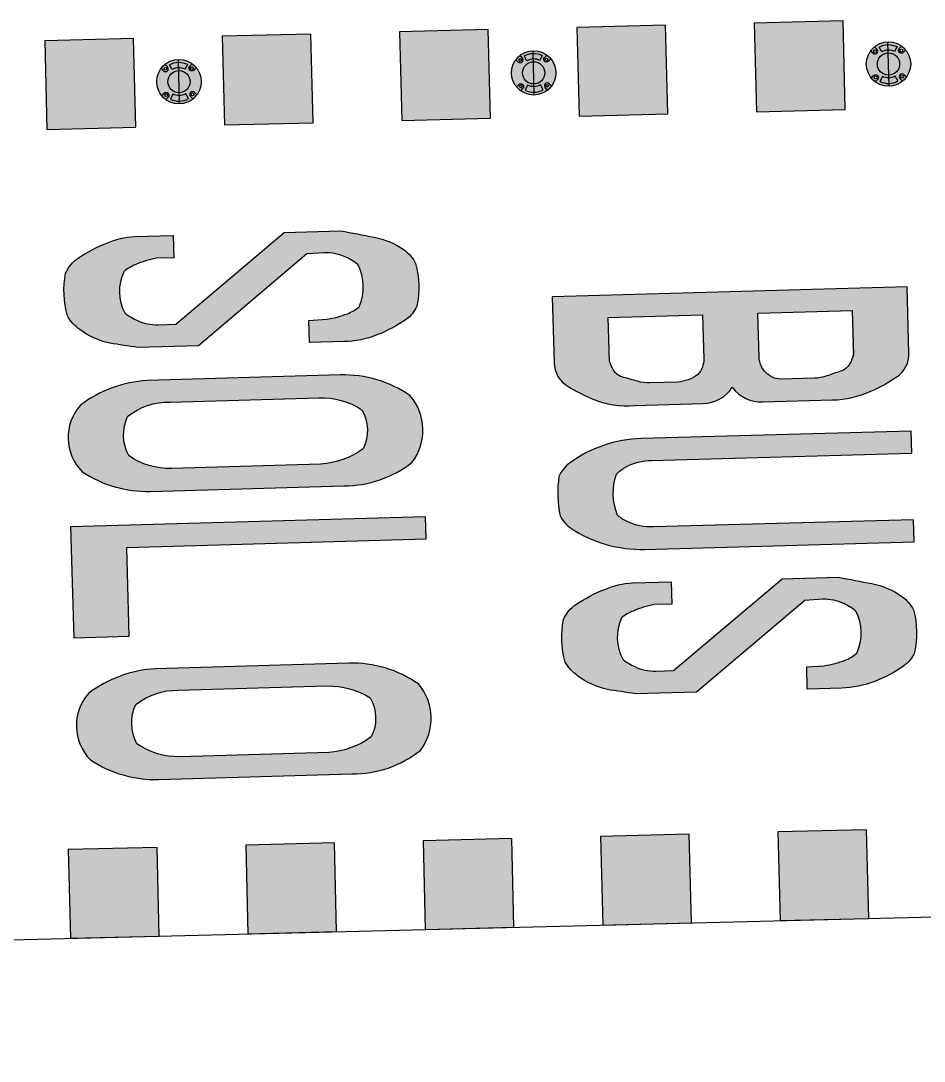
# Model space of a CAD drawing. Header units: metres. Extents: x 668617 to 675126, y 2286318 to 2293677.
# Drawn here: x 669518.755 to 669522.828, y 2287211.235 to 2287215.926 of the extents above; entities that cross this region are included whole.
import ezdxf

# ---------------------------------------------------------------- set-up
doc = ezdxf.new("R2010")
doc.units = ezdxf.units.M
doc.header["$MEASUREMENT"] = 0
for name, color, linetype in [('DMTG-B-CuadrosVerdes', 94, 'Continuous'), ('DMTG-M-VIALETON', 92, 'Continuous'), ('DMTG-PB-BANQUETAS', 251, 'Continuous'), ('DMTG-SH-SOLO BUS BICI', 252, 'Continuous')]:
    doc.layers.add(name, color=color, linetype=linetype)

# ---------------------------------------------------------------- blocks, each defined once
blk = doc.blocks.new('*U210')
h = blk.add_hatch(color=256)
h.dxf.hatch_style = 1
h.paths.add_polyline_path([(0.7876, 3.6486), (1.1876, 3.6483), (1.1879, 4.0483), (0.7879, 4.0486)])
h = blk.add_hatch(color=256)
h.dxf.hatch_style = 1
h.paths.add_polyline_path([(0.7876, 3.6486), (1.1876, 3.6483), (1.1879, 4.0483), (0.7879, 4.0486)])
h = blk.add_hatch(color=256)
h.dxf.hatch_style = 1
h.paths.add_polyline_path([(1.5876, 3.648), (1.9876, 3.6477), (1.9879, 4.0477), (1.5879, 4.048)])
h = blk.add_hatch(color=256)
h.dxf.hatch_style = 1
h.paths.add_polyline_path([(1.5876, 3.648), (1.9876, 3.6477), (1.9879, 4.0477), (1.5879, 4.048)])
h = blk.add_hatch(color=256)
h.dxf.hatch_style = 1
h.paths.add_polyline_path([(2.3876, 3.6473), (2.7876, 3.647), (2.7879, 4.047), (2.3879, 4.0473)])
h = blk.add_hatch(color=256)
h.dxf.hatch_style = 1
h.paths.add_polyline_path([(2.3876, 3.6473), (2.7876, 3.647), (2.7879, 4.047), (2.3879, 4.0473)])
h = blk.add_hatch(color=256)
h.dxf.hatch_style = 1
h.paths.add_polyline_path([(3.1876, 3.6467), (3.5876, 3.6464), (3.5879, 4.0464), (3.1879, 4.0467)])
h = blk.add_hatch(color=256)
h.dxf.hatch_style = 1
h.paths.add_polyline_path([(3.1876, 3.6467), (3.5876, 3.6464), (3.5879, 4.0464), (3.1879, 4.0467)])
h = blk.add_hatch(color=256)
h.dxf.hatch_style = 1
h.paths.add_polyline_path([(3.9876, 3.646), (4.3876, 3.6457), (4.3879, 4.0457), (3.9879, 4.046)])
h = blk.add_hatch(color=256)
h.dxf.hatch_style = 1
h.paths.add_polyline_path([(3.9876, 3.646), (4.3876, 3.6457), (4.3879, 4.0457), (3.9879, 4.046)])
h = blk.add_hatch(color=256)
h.dxf.hatch_style = 1
h.paths.add_polyline_path([(0.8, -0.0007), (1.2, -0.001), (1.2003, 0.399), (0.8003, 0.3993)])
h = blk.add_hatch(color=256)
h.dxf.hatch_style = 1
h.paths.add_polyline_path([(0.8, -0.0007), (1.2, -0.001), (1.2003, 0.399), (0.8003, 0.3993)])
h = blk.add_hatch(color=256)
h.dxf.hatch_style = 1
h.paths.add_polyline_path([(1.6, -0.0013), (2, -0.0016), (2.0003, 0.3984), (1.6003, 0.3987)])
h = blk.add_hatch(color=256)
h.dxf.hatch_style = 1
h.paths.add_polyline_path([(1.6, -0.0013), (2, -0.0016), (2.0003, 0.3984), (1.6003, 0.3987)])
h = blk.add_hatch(color=256)
h.dxf.hatch_style = 1
h.paths.add_polyline_path([(2.4, -0.002), (2.8, -0.0023), (2.8003, 0.3977), (2.4003, 0.398)])
h = blk.add_hatch(color=256)
h.dxf.hatch_style = 1
h.paths.add_polyline_path([(2.4, -0.002), (2.8, -0.0023), (2.8003, 0.3977), (2.4003, 0.398)])
h = blk.add_hatch(color=256)
h.dxf.hatch_style = 1
h.paths.add_polyline_path([(3.2, -0.0026), (3.6, -0.0029), (3.6003, 0.3971), (3.2003, 0.3974)])
h = blk.add_hatch(color=256)
h.dxf.hatch_style = 1
h.paths.add_polyline_path([(3.2, -0.0026), (3.6, -0.0029), (3.6003, 0.3971), (3.2003, 0.3974)])
h = blk.add_hatch(color=256)
h.dxf.hatch_style = 1
h.paths.add_polyline_path([(4, -0.0033), (4.4, -0.0036), (4.4003, 0.3964), (4.0003, 0.3967)])
h = blk.add_hatch(color=256)
h.dxf.hatch_style = 1
h.paths.add_polyline_path([(4, -0.0033), (4.4, -0.0036), (4.4003, 0.3964), (4.0003, 0.3967)])
for points in [[(0.7876, 3.6486), (1.1876, 3.6483), (1.1879, 4.0483), (0.7879, 4.0486)], [(0.7876, 3.6486), (1.1876, 3.6483), (1.1879, 4.0483), (0.7879, 4.0486)], [(1.5876, 3.648), (1.9876, 3.6477), (1.9879, 4.0477), (1.5879, 4.048)], [(1.5876, 3.648), (1.9876, 3.6477), (1.9879, 4.0477), (1.5879, 4.048)], [(2.3876, 3.6473), (2.7876, 3.647), (2.7879, 4.047), (2.3879, 4.0473)], [(2.3876, 3.6473), (2.7876, 3.647), (2.7879, 4.047), (2.3879, 4.0473)], [(3.1876, 3.6467), (3.5876, 3.6464), (3.5879, 4.0464), (3.1879, 4.0467)], [(3.1876, 3.6467), (3.5876, 3.6464), (3.5879, 4.0464), (3.1879, 4.0467)], [(3.9876, 3.646), (4.3876, 3.6457), (4.3879, 4.0457), (3.9879, 4.046)], [(3.9876, 3.646), (4.3876, 3.6457), (4.3879, 4.0457), (3.9879, 4.046)], [(0.8, -0.0007), (1.2, -0.001), (1.2003, 0.399), (0.8003, 0.3993)], [(0.8, -0.0007), (1.2, -0.001), (1.2003, 0.399), (0.8003, 0.3993)], [(1.6, -0.0013), (2, -0.0016), (2.0003, 0.3984), (1.6003, 0.3987)], [(1.6, -0.0013), (2, -0.0016), (2.0003, 0.3984), (1.6003, 0.3987)], [(2.4, -0.002), (2.8, -0.0023), (2.8003, 0.3977), (2.4003, 0.398)], [(2.4, -0.002), (2.8, -0.0023), (2.8003, 0.3977), (2.4003, 0.398)], [(3.2, -0.0026), (3.6, -0.0029), (3.6003, 0.3971), (3.2003, 0.3974)], [(3.2, -0.0026), (3.6, -0.0029), (3.6003, 0.3971), (3.2003, 0.3974)], [(4, -0.0033), (4.4, -0.0036), (4.4003, 0.3964), (4.0003, 0.3967)], [(4, -0.0033), (4.4, -0.0036), (4.4003, 0.3964), (4.0003, 0.3967)]]:
    blk.add_lwpolyline(points, close=True)
blk = doc.blocks.new('*U227')
at = {"ltscale": 50}
h = blk.add_hatch(color=252, dxfattribs=at)
h.dxf.hatch_style = 1
h.paths.add_polyline_path([(-0.3996, 3.1348), (-0.3994, 3.4499, 0.097809), (-0.4335, 3.6228, 0.042141), (-0.4947, 3.7423, 0.264464), (-0.6011, 3.7998), (-0.8992, 3.8), (-0.9002, 2.2), (-0.602, 2.1998, 0.256564), (-0.495, 2.2586, 0.03217), (-0.4351, 2.3674, 0.128787), (-0.3999, 2.5587), (-0.3998, 2.8663, 0.244437), (-0.4691, 2.9998, 0.249678)])
h.paths.add_polyline_path([(-0.6018, 2.4498), (-0.8, 2.4499), (-0.7998, 2.8747), (-0.6016, 2.8746, -0.19223), (-0.5312, 2.8465, -0.139349), (-0.4998, 2.7534), (-0.4999, 2.6286, -0.078544), (-0.5087, 2.573, 0.007333), (-0.5278, 2.5114, -0.228893), (-0.57, 2.4623, -0.039059)], flags=16)
h.paths.add_polyline_path([(-0.6014, 3.1246), (-0.7996, 3.1247), (-0.7994, 3.5499), (-0.5991, 3.5436, -0.333446), (-0.5277, 3.4899, 0.007536), (-0.5082, 3.4265, -0.078544), (-0.4995, 3.3709), (-0.4996, 3.2341, -0.224977), (-0.5311, 3.1526, -0.19223)], flags=16)
h = blk.add_hatch(color=252, dxfattribs=at)
h.dxf.hatch_style = 1
h.paths.add_polyline_path([(0.0884, 2.2071, 0.131562), (0.1465, 2.2563, 0.154481), (0.2501, 2.5898), (0.2508, 3.7993), (0.1508, 3.7994), (0.1501, 2.6264, -0.114879), (0.1225, 2.5081, -0.084508), (0.0919, 2.4659, -0.17885), (-0.0919, 2.466, -0.081827), (-0.1228, 2.5083, -0.11348), (-0.1499, 2.6184), (-0.1492, 3.7996), (-0.2492, 3.7996), (-0.2499, 2.583, 0.152908), (-0.1479, 2.2564, 0.131562), (-0.0898, 2.2072, 0.086224)])
h = blk.add_hatch(color=252, dxfattribs=at)
h.dxf.hatch_style = 1
h.paths.add_polyline_path([(0.4893, 2.2674, 0.14273), (0.5561, 2.2091, 0.117054), (0.748, 2.2115, 0.062706), (0.7834, 2.2352, 0.155244), (0.8813, 2.4212, -0.000615), (0.9, 2.5239), (0.9002, 2.7989), (0.5006, 3.2992), (0.4982, 3.3622, -0.136419), (0.5203, 3.4742, -0.055818), (0.555, 3.5273, -0.229894), (0.7451, 3.5272, -0.087635), (0.775, 3.474, -0.053979), (0.7975, 3.3784), (0.8005, 3.299), (0.9005, 3.2989), (0.9006, 3.4541, 0.08527), (0.8749, 3.6037, 0.061318), (0.8086, 3.7369, 0.139149), (0.7498, 3.7874, 0.120716), (0.5578, 3.7875, 0.123167), (0.4951, 3.7371, 0.108528), (0.4336, 3.604, -0.000633), (0.4006, 3.4544), (0.4004, 3.1992), (0.8001, 2.699), (0.8001, 2.6196, -0.116922), (0.7774, 2.524, -0.055818), (0.7427, 2.4709, -0.23457), (0.5564, 2.471, -0.087635), (0.5265, 2.5241, -0.05345), (0.5001, 2.6198), (0.5001, 2.6992), (0.4001, 2.6992), (0.4, 2.5244, 0.101206), (0.4257, 2.3987, 0.059489)])
h = blk.add_hatch(color=252, dxfattribs=at)
h.dxf.hatch_style = 1
h.paths.add_polyline_path([(-1.192, 1.4048, -0.108528), (-1.1307, 1.5379, -0.123167), (-1.0679, 1.5884, -0.120716), (-0.876, 1.5884, -0.139149), (-0.8171, 1.5379, -0.061318), (-0.7507, 1.4048, -0.08527), (-0.725, 1.2551), (-0.725, 1.1), (-0.825, 1.1), (-0.828, 1.1794, 0.053979), (-0.8505, 1.275, 0.087635), (-0.8805, 1.3281, 0.229894), (-1.0707, 1.3281, 0.055818), (-1.1052, 1.275, 0.116922), (-1.1279, 1.1794), (-1.1249, 1.1), (-0.725, 0.6), (-0.725, 0.325, 0.000751), (-0.7478, 0.1995, -0.108528), (-0.8141, 0.0663, -0.123167), (-0.8768, 0.0125, -0.117054), (-1.0688, 0.01, -0.14273), (-1.1356, 0.0682, -0.059489), (-1.1993, 0.1995, -0.101206), (-1.225, 0.3252), (-1.225, 0.5), (-1.125, 0.5), (-1.125, 0.4206, 0.05345), (-1.0986, 0.325, 0.087635), (-1.0686, 0.2719, 0.23457), (-0.8823, 0.2719, 0.055818), (-0.8477, 0.325, 0.116922), (-0.825, 0.4206), (-0.825, 0.5), (-1.225, 1), (-1.225, 1.2551, 0.000633)])
h = blk.add_hatch(color=252, dxfattribs=at)
h.dxf.hatch_style = 1
edge = h.paths.add_edge_path()
edge.add_arc((-0.0514, 1.236), 0.5236, 143.5162, 180)
edge.add_line((-0.575, 1.236), (-0.575, 0.3641))
edge.add_arc((-0.0191, 0.3818), 0.5561, 181.8256, 215.4148)
edge.add_arc((-0.3223, 0.2191), 0.2191, 226.7547, 313.2453)
edge.add_arc((-0.6005, 0.364), 0.5255, 324.5914, 360)
edge.add_line((-0.075, 0.364), (-0.075, 1.236))
edge.add_arc((-0.5721, 1.2516), 0.4974, 358.1993, 396.4778)
edge.add_arc((-0.3223, 1.3599), 0.2401, 51.3004, 128.6996)
edge = h.paths.add_edge_path(flags=16)
edge.add_arc((-0.552, 1.1166), 0.3775, 2.7479, 34.0414, ccw=False)
edge.add_line((-0.175, 1.1347), (-0.175, 0.4631))
edge.add_arc((-0.497, 0.4631), 0.322, 323.3512, 360, ccw=False)
edge.add_arc((-0.3273, 0.4485), 0.1985, 243.4916, 296.5084, ccw=False)
edge.add_arc((-0.1767, 0.4497), 0.2987, 177.2519, 216.7924, ccw=False)
edge.add_line((-0.475, 0.4641), (-0.475, 1.1347))
edge.add_arc((-0.1298, 1.1347), 0.3451, 145.9586, 180, ccw=False)
edge.add_arc((-0.3276, 1.1628), 0.1872, 61.8529, 118.1471, ccw=False)
h = blk.add_hatch(color=252, dxfattribs=at)
h.dxf.hatch_style = 1
h.paths.add_polyline_path([(0.075, 1.6), (0.075, 0), (0.575, 0), (0.575, 0.25), (0.175, 0.25), (0.175, 1.6)])
h = blk.add_hatch(color=252, dxfattribs=at)
h.dxf.hatch_style = 1
edge = h.paths.add_edge_path()
edge.add_arc((1.2486, 1.236), 0.5236, 143.5162, 180)
edge.add_line((0.725, 1.236), (0.725, 0.3641))
edge.add_arc((1.2809, 0.3818), 0.5561, 181.8256, 215.4148)
edge.add_arc((0.9777, 0.2191), 0.2191, 226.7547, 313.2453)
edge.add_arc((0.6995, 0.364), 0.5255, 324.5914, 360)
edge.add_line((1.225, 0.364), (1.225, 1.236))
edge.add_arc((0.7279, 1.2516), 0.4974, 358.1993, 396.4778)
edge.add_arc((0.9777, 1.3599), 0.2401, 51.3004, 128.6996)
edge = h.paths.add_edge_path(flags=16)
edge.add_arc((0.748, 1.1166), 0.3775, 2.7479, 34.0414, ccw=False)
edge.add_line((1.125, 1.1347), (1.125, 0.4631))
edge.add_arc((0.803, 0.4631), 0.322, -36.6488, 0, ccw=False)
edge.add_arc((0.9727, 0.4485), 0.1985, 243.4916, 296.5084, ccw=False)
edge.add_arc((1.1233, 0.4497), 0.2987, 177.2519, 216.7924, ccw=False)
edge.add_line((0.825, 0.4641), (0.825, 1.1347))
edge.add_arc((1.1702, 1.1347), 0.3451, 145.9586, 180, ccw=False)
edge.add_arc((0.9724, 1.1628), 0.1872, 61.8529, 118.1471, ccw=False)
for points in [[(-0.6011, 3.7998), (-0.8992, 3.8), (-0.9002, 2.2), (-0.602, 2.1998, 0.256564), (-0.495, 2.2586, 0.03217), (-0.4351, 2.3674, 0.128787), (-0.3999, 2.5587), (-0.3998, 2.8663, 0.244437), (-0.4691, 2.9998, 0.249678), (-0.3996, 3.1348), (-0.3994, 3.4499, 0.09783), (-0.4335, 3.6229, 0.042131), (-0.4947, 3.7423, 0.264453), (-0.6011, 3.7998)], [(-0.0919, 2.466, -0.081827), (-0.1228, 2.5083, -0.121679), (-0.1499, 2.6266), (-0.1492, 3.7996), (-0.2492, 3.7996), (-0.2499, 2.583, 0.152908), (-0.1479, 2.2564, 0.131562), (-0.0898, 2.2072, 0.086224), (0.0884, 2.2071, 0.131562), (0.1465, 2.2563, 0.151335), (0.2501, 2.5827), (0.2508, 3.7993), (0.1508, 3.7994), (0.1501, 2.6264, -0.114879), (0.1225, 2.5081, -0.084508), (0.0919, 2.4659, -0.17885), (-0.0919, 2.466, -0.081827)], [(0.4004, 3.1992), (0.4006, 3.4544, 0.000633), (0.4336, 3.604, -0.108528), (0.4951, 3.7371, -0.123167), (0.5578, 3.7875, -0.120716), (0.7498, 3.7874, -0.139149), (0.8086, 3.7369, -0.061318), (0.8749, 3.6037, -0.08527), (0.9006, 3.4541), (0.9005, 3.2989), (0.8005, 3.299), (0.7975, 3.3784, 0.053979), (0.775, 3.474, 0.087635), (0.7451, 3.5272, 0.229894), (0.555, 3.5273, 0.055818), (0.5203, 3.4742, 0.116922), (0.4976, 3.3786), (0.5006, 3.2992), (0.9002, 2.7989), (0.9, 2.5239, 0.000751), (0.8771, 2.3984, -0.108528), (0.8108, 2.2653, -0.123167), (0.748, 2.2115, -0.117054), (0.5561, 2.2091, -0.142771), (0.4893, 2.2674, -0.059479), (0.4257, 2.3987, -0.101206), (0.4, 2.5244), (0.4001, 2.6992), (0.5001, 2.6992), (0.5001, 2.6198, 0.05345), (0.5265, 2.5241, 0.087635), (0.5564, 2.471, 0.23457), (0.7427, 2.4709, 0.055818), (0.7774, 2.524, 0.116922), (0.8001, 2.6196), (0.8001, 2.699), (0.4004, 3.1992)], [(-0.6014, 3.1246), (-0.7996, 3.1247), (-0.7994, 3.5499), (-0.6012, 3.5498, -0.049565), (-0.5612, 3.5331, -0.190435), (-0.5277, 3.4899, 0.007534), (-0.5082, 3.4265, -0.078544), (-0.4995, 3.3709), (-0.4996, 3.219, -0.186395), (-0.5311, 3.1526, -0.19223), (-0.6014, 3.1246)], [(-0.6018, 2.4498), (-0.8, 2.4499), (-0.7998, 2.8747), (-0.6016, 2.8746, -0.19223), (-0.5312, 2.8465, -0.139349), (-0.4998, 2.7534), (-0.4999, 2.6286, -0.078544), (-0.5087, 2.573, 0.007333), (-0.5278, 2.5114, -0.196613), (-0.5618, 2.4665, -0.049565), (-0.6018, 2.4498)], [(-0.8171, 1.5379, -0.061318), (-0.7507, 1.4048, -0.08527), (-0.725, 1.2551), (-0.725, 1.1), (-0.825, 1.1), (-0.828, 1.1794, 0.053979), (-0.8505, 1.275, 0.087635), (-0.8805, 1.3281, 0.229894), (-1.0707, 1.3281, 0.055818), (-1.1052, 1.275, 0.116922), (-1.1279, 1.1794), (-1.1249, 1.1), (-0.725, 0.6), (-0.725, 0.325, 0.000751), (-0.7478, 0.1995, -0.108528), (-0.8141, 0.0663, -0.123167), (-0.8768, 0.0125, -0.117054), (-1.0688, 0.01, -0.142771), (-1.1356, 0.0682, -0.059479), (-1.1993, 0.1995, -0.101206), (-1.225, 0.3252), (-1.225, 0.5), (-1.125, 0.5), (-1.125, 0.4206, 0.05345), (-1.0986, 0.325, 0.087635), (-1.0686, 0.2719, 0.23457), (-0.8823, 0.2719, 0.055818), (-0.8477, 0.325, 0.116922), (-0.825, 0.4206), (-0.825, 0.5), (-1.225, 1), (-1.225, 1.2551, 0.000633), (-1.192, 1.4048, -0.108528), (-1.1307, 1.5379, -0.123167), (-1.0679, 1.5884, -0.120716), (-0.876, 1.5884, -0.139149), (-0.8171, 1.5379, -0.061318)], [(-0.4724, 1.5473, 0.160549), (-0.575, 1.236), (-0.575, 0.3641, 0.147619), (-0.4724, 0.0595, 0.396386), (-0.1722, 0.0595, 0.15574), (-0.075, 0.364), (-0.075, 1.236, 0.168592), (-0.1722, 1.5473, 0.351171), (-0.4724, 1.5473, 0.160549)], [(0.8276, 1.5473, 0.160549), (0.725, 1.236), (0.725, 0.3641, 0.147619), (0.8276, 0.0595, 0.396386), (1.1278, 0.0595, 0.15574), (1.225, 0.364), (1.225, 1.236, 0.168592), (1.1278, 1.5473, 0.351171), (0.8276, 1.5473, 0.160549)], [(-0.2393, 1.3279, -0.137398), (-0.175, 1.1347), (-0.175, 0.4631, -0.161288), (-0.2387, 0.2709, -0.235546), (-0.4158, 0.2709, -0.174261), (-0.475, 0.4641), (-0.475, 1.1347, -0.149636), (-0.4158, 1.3279, -0.250692), (-0.2393, 1.3279, -0.137398)], [(1.0607, 1.3279, -0.137398), (1.125, 1.1347), (1.125, 0.4631, -0.161288), (1.0613, 0.2709, -0.235546), (0.8842, 0.2709, -0.174261), (0.825, 0.4641), (0.825, 1.1347, -0.149636), (0.8842, 1.3279, -0.250692), (1.0607, 1.3279, -0.137398)]]:
    blk.add_lwpolyline(points, format="xyb", close=True)
blk.add_lwpolyline([(0.075, 1.6), (0.075, 0), (0.575, 0), (0.575, 0.25), (0.175, 0.25), (0.175, 1.6), (0.075, 1.6)], close=True)
blk = doc.blocks.new('*U94')
at = {"true_color": 0x58ba48}
h = blk.add_hatch(color=85, dxfattribs=at)
h.dxf.hatch_style = 1
h.paths.add_polyline_path([(14.1949, 11.0002, 1), (14.2949, 11.0001, 1)], flags=0)
h.paths.add_polyline_path([(14.1944, 11.0684), (14.1836, 11.0792, 0.062746), (14.1659, 11.0615), (14.1767, 11.0508, 0.413879), (14.1944, 11.0508, 0.414549)], flags=17)
h.paths.add_polyline_path([(14.1916, 11.0596, -1), (14.1794, 11.0596, -1)], flags=16)
h.paths.add_polyline_path([(14.1949, 11.0002, 1), (14.2949, 11.0001, 1)], flags=16)
h.paths.add_polyline_path([(14.3062, 11.0791), (14.2955, 11.0683, 0.413879), (14.2955, 11.0507, 0.414549), (14.3132, 11.0507), (14.3239, 11.0614, 0.062746)], flags=17)
h.paths.add_polyline_path([(14.3104, 11.0595, -1), (14.2982, 11.0595, -1)], flags=16)
h.paths.add_polyline_path([(14.3238, 10.9388), (14.3131, 10.9496, 0.413879), (14.2954, 10.9496, 0.414549), (14.2954, 10.9319), (14.3061, 10.9211, 0.062746)], flags=17)
h.paths.add_polyline_path([(14.2981, 10.9407, -1), (14.3103, 10.9407, -1)], flags=16)
h.paths.add_polyline_path([(14.1943, 10.9496, 0.414549), (14.1766, 10.9496), (14.1658, 10.9389, 0.062746), (14.1835, 10.9212), (14.1943, 10.932, 0.413879)], flags=17)
h.paths.add_polyline_path([(14.1793, 10.9408, -1), (14.1915, 10.9408, -1)], flags=16)
h.paths.add_polyline_path([(14.3239, 11.0614), (14.3132, 11.0507, -0.414549), (14.2955, 11.0507, -0.413879), (14.2955, 11.0683), (14.3062, 11.0791, 0.342564), (14.1836, 11.0792), (14.1944, 11.0684, -0.414549), (14.1944, 11.0508, -0.413879), (14.1767, 11.0508), (14.1659, 11.0615, 0.166532), (14.1449, 11.0002, 0.166532), (14.1658, 10.9389), (14.1766, 10.9496, -0.414549), (14.1943, 10.9496, -0.413879), (14.1943, 10.932), (14.1835, 10.9212, 0.342564), (14.3061, 10.9211), (14.2954, 10.9319, -0.414549), (14.2954, 10.9496, -0.413879), (14.3131, 10.9496), (14.3238, 10.9388, 0.166532), (14.3449, 11.0001, 0.166532)])
h.paths.add_polyline_path([(14.2949, 11.0001, -1), (14.1949, 11.0002, -1)], flags=0)
h.paths.add_polyline_path([(14.2739, 11.0555, 0.245947), (14.2159, 11.0556), (14.2043, 11.0777, -0.245947), (14.2855, 11.0776)], flags=16)
h.paths.add_polyline_path([(14.2738, 10.9448), (14.2854, 10.9226, -0.245947), (14.2042, 10.9227), (14.2158, 10.9448, 0.245947)], flags=16)
at = {"true_color": 0xc7c8ca}
h = blk.add_hatch(color=9, dxfattribs=at)
h.dxf.hatch_style = 1
h.paths.add_polyline_path([(14.2855, 11.0776, 0.245947), (14.2043, 11.0777), (14.2159, 11.0556, -0.245947), (14.2739, 11.0555)])
h.paths.add_polyline_path([(14.2854, 10.9226), (14.2738, 10.9448, -0.245947), (14.2158, 10.9448), (14.2042, 10.9227, 0.245947)])
at = {"true_color": 0x58ba48}
h = blk.add_hatch(color=85, dxfattribs=at)
h.dxf.hatch_style = 1
h.paths.add_polyline_path([(15.7949, 10.9989, 1), (15.8949, 10.9988, 1)], flags=0)
h.paths.add_polyline_path([(15.7944, 11.0672), (15.7836, 11.0779, 0.062746), (15.7659, 11.0603), (15.7767, 11.0495, 0.413879), (15.7944, 11.0495, 0.414549)], flags=17)
h.paths.add_polyline_path([(15.7916, 11.0583, -1), (15.7794, 11.0583, -1)], flags=16)
h.paths.add_polyline_path([(15.7949, 10.9989, 1), (15.8949, 10.9988, 1)], flags=16)
h.paths.add_polyline_path([(15.9062, 11.0778), (15.8955, 11.0671, 0.413879), (15.8955, 11.0494, 0.414549), (15.9132, 11.0494), (15.9239, 11.0601, 0.062746)], flags=17)
h.paths.add_polyline_path([(15.9104, 11.0582, -1), (15.8982, 11.0582, -1)], flags=16)
h.paths.add_polyline_path([(15.9238, 10.9375), (15.9131, 10.9483, 0.413879), (15.8954, 10.9483, 0.414549), (15.8954, 10.9306), (15.9061, 10.9198, 0.062746)], flags=17)
h.paths.add_polyline_path([(15.8981, 10.9394, -1), (15.9103, 10.9394, -1)], flags=16)
h.paths.add_polyline_path([(15.7943, 10.9484, 0.414549), (15.7766, 10.9484), (15.7658, 10.9376, 0.062746), (15.7835, 10.9199), (15.7943, 10.9307, 0.413879)], flags=17)
h.paths.add_polyline_path([(15.7793, 10.9395, -1), (15.7915, 10.9395, -1)], flags=16)
h.paths.add_polyline_path([(15.9239, 11.0601), (15.9132, 11.0494, -0.414549), (15.8955, 11.0494, -0.413879), (15.8955, 11.0671), (15.9062, 11.0778, 0.342564), (15.7836, 11.0779), (15.7944, 11.0672, -0.414549), (15.7944, 11.0495, -0.413879), (15.7767, 11.0495), (15.7659, 11.0603, 0.166532), (15.7449, 10.999, 0.166532), (15.7658, 10.9376), (15.7766, 10.9484, -0.414549), (15.7943, 10.9484, -0.413879), (15.7943, 10.9307), (15.7835, 10.9199, 0.342564), (15.9061, 10.9198), (15.8954, 10.9306, -0.414549), (15.8954, 10.9483, -0.413879), (15.9131, 10.9483), (15.9238, 10.9375, 0.166532), (15.9449, 10.9988, 0.166532)])
h.paths.add_polyline_path([(15.8949, 10.9988, -1), (15.7949, 10.9989, -1)], flags=0)
h.paths.add_polyline_path([(15.8739, 11.0542, 0.245947), (15.8159, 11.0543), (15.8043, 11.0764, -0.245947), (15.8855, 11.0764)], flags=16)
h.paths.add_polyline_path([(15.8738, 10.9435), (15.8854, 10.9213, -0.245947), (15.8042, 10.9214), (15.8158, 10.9435, 0.245947)], flags=16)
at = {"true_color": 0xc7c8ca}
h = blk.add_hatch(color=9, dxfattribs=at)
h.dxf.hatch_style = 1
h.paths.add_polyline_path([(15.8855, 11.0764, 0.245947), (15.8043, 11.0764), (15.8159, 11.0543, -0.245947), (15.8739, 11.0542)])
h.paths.add_polyline_path([(15.8854, 10.9213), (15.8738, 10.9435, -0.245947), (15.8158, 10.9435), (15.8042, 10.9214, 0.245947)])
at = {"true_color": 0x58ba48}
h = blk.add_hatch(color=85, dxfattribs=at)
h.dxf.hatch_style = 1
h.paths.add_polyline_path([(17.3949, 10.9976, 1), (17.4949, 10.9975, 1)], flags=0)
h.paths.add_polyline_path([(17.3944, 11.0659), (17.3836, 11.0766, 0.062746), (17.3659, 11.059), (17.3767, 11.0482, 0.413879), (17.3943, 11.0482, 0.414549)], flags=17)
h.paths.add_polyline_path([(17.3916, 11.057, -1), (17.3794, 11.057, -1)], flags=16)
h.paths.add_polyline_path([(17.3949, 10.9976, 1), (17.4949, 10.9975, 1)], flags=16)
h.paths.add_polyline_path([(17.5062, 11.0765), (17.4955, 11.0658, 0.413879), (17.4955, 11.0481, 0.414549), (17.5132, 11.0481), (17.5239, 11.0588, 0.062746)], flags=17)
h.paths.add_polyline_path([(17.5104, 11.0569, -1), (17.4982, 11.0569, -1)], flags=16)
h.paths.add_polyline_path([(17.5238, 10.9362), (17.5131, 10.947, 0.413879), (17.4954, 10.947, 0.414549), (17.4954, 10.9293), (17.5061, 10.9185, 0.062746)], flags=17)
h.paths.add_polyline_path([(17.4981, 10.9381, -1), (17.5103, 10.9381, -1)], flags=16)
h.paths.add_polyline_path([(17.3943, 10.9471, 0.414549), (17.3766, 10.9471), (17.3658, 10.9363, 0.062746), (17.3835, 10.9186), (17.3943, 10.9294, 0.413879)], flags=17)
h.paths.add_polyline_path([(17.3793, 10.9382, -1), (17.3915, 10.9382, -1)], flags=16)
h.paths.add_polyline_path([(17.5239, 11.0588), (17.5132, 11.0481, -0.414549), (17.4955, 11.0481, -0.413879), (17.4955, 11.0658), (17.5062, 11.0765, 0.342564), (17.3836, 11.0766), (17.3944, 11.0659, -0.414549), (17.3943, 11.0482, -0.413879), (17.3767, 11.0482), (17.3659, 11.059, 0.166532), (17.3449, 10.9977, 0.166532), (17.3658, 10.9363), (17.3766, 10.9471, -0.414549), (17.3943, 10.9471, -0.413879), (17.3943, 10.9294), (17.3835, 10.9186, 0.342564), (17.5061, 10.9185), (17.4954, 10.9293, -0.414549), (17.4954, 10.947, -0.413879), (17.5131, 10.947), (17.5238, 10.9362, 0.166532), (17.5449, 10.9975, 0.166532)])
h.paths.add_polyline_path([(17.4949, 10.9975, -1), (17.3949, 10.9976, -1)], flags=0)
h.paths.add_polyline_path([(17.4739, 11.0529, 0.245947), (17.4159, 11.053), (17.4043, 11.0751, -0.245947), (17.4855, 11.0751)], flags=16)
h.paths.add_polyline_path([(17.4738, 10.9422), (17.4854, 10.92, -0.245947), (17.4042, 10.9201), (17.4158, 10.9422, 0.245947)], flags=16)
at = {"true_color": 0xc7c8ca}
h = blk.add_hatch(color=9, dxfattribs=at)
h.dxf.hatch_style = 1
h.paths.add_polyline_path([(17.4855, 11.0751, 0.245947), (17.4043, 11.0751), (17.4159, 11.053, -0.245947), (17.4739, 11.0529)])
h.paths.add_polyline_path([(17.4854, 10.92), (17.4738, 10.9422, -0.245947), (17.4158, 10.9422), (17.4042, 10.9201, 0.245947)])
at = {"true_color": 0x58ba48}
h = blk.add_hatch(color=85, dxfattribs=at)
h.dxf.hatch_style = 1
h.paths.add_polyline_path([(14.1949, 11.0002, 1), (14.2949, 11.0001, 1)])
h = blk.add_hatch(color=85, dxfattribs=at)
h.dxf.hatch_style = 1
h.paths.add_polyline_path([(15.7949, 10.9989, 1), (15.8949, 10.9988, 1)])
h = blk.add_hatch(color=85, dxfattribs=at)
h.dxf.hatch_style = 1
h.paths.add_polyline_path([(17.3949, 10.9976, 1), (17.4949, 10.9975, 1)])
at = {"color": 18, "true_color": 0x000000}
for points in [[(14.1944, 11.0684), (14.1836, 11.0792, 0.062746), (14.1659, 11.0615), (14.1767, 11.0508, 0.413879), (14.1944, 11.0508, 0.414549)], [(14.2855, 11.0776), (14.2739, 11.0555, 0.245947), (14.2159, 11.0556), (14.2043, 11.0777, -0.245947)], [(14.2955, 11.0684), (14.3062, 11.0791, -0.062746), (14.3239, 11.0614), (14.3131, 11.0507, -0.413879), (14.2955, 11.0507, -0.414549)], [(15.7944, 11.0672), (15.7836, 11.0779, 0.062746), (15.7659, 11.0603), (15.7767, 11.0495, 0.413879), (15.7944, 11.0495, 0.414549)], [(15.8855, 11.0764), (15.8739, 11.0542, 0.245947), (15.8159, 11.0543), (15.8043, 11.0764, -0.245947)], [(15.8955, 11.0671), (15.9062, 11.0778, -0.062746), (15.9239, 11.0601), (15.9131, 11.0494, -0.413879), (15.8955, 11.0494, -0.414549)], [(17.3944, 11.0659), (17.3836, 11.0766, 0.062746), (17.3659, 11.059), (17.3767, 11.0482, 0.413879), (17.3943, 11.0482, 0.414549)], [(17.4855, 11.0751), (17.4739, 11.0529, 0.245947), (17.4159, 11.053), (17.4043, 11.0751, -0.245947)], [(17.4955, 11.0658), (17.5062, 11.0765, -0.062746), (17.5239, 11.0588), (17.5131, 11.0481, -0.413879), (17.4955, 11.0481, -0.414549)], [(14.1942, 10.932), (14.1835, 10.9212, -0.062746), (14.1658, 10.9389), (14.1766, 10.9497, -0.413879), (14.1943, 10.9496, -0.414549)], [(14.2854, 10.9226), (14.2738, 10.9448, -0.245947), (14.2158, 10.9448), (14.2042, 10.9227, 0.245947)], [(14.2954, 10.9319), (14.3061, 10.9211, 0.062746), (14.3238, 10.9388), (14.3131, 10.9496, 0.413879), (14.2954, 10.9496, 0.414549)], [(15.7942, 10.9307), (15.7835, 10.9199, -0.062746), (15.7658, 10.9376), (15.7766, 10.9484, -0.413879), (15.7943, 10.9484, -0.414549)], [(15.8854, 10.9213), (15.8738, 10.9435, -0.245947), (15.8158, 10.9435), (15.8042, 10.9214, 0.245947)], [(15.8954, 10.9306), (15.9061, 10.9198, 0.062746), (15.9238, 10.9375), (15.9131, 10.9483, 0.413879), (15.8954, 10.9483, 0.414549)], [(17.3942, 10.9294), (17.3835, 10.9186, -0.062746), (17.3658, 10.9363), (17.3766, 10.9471, -0.413879), (17.3943, 10.9471, -0.414549)], [(17.4854, 10.92), (17.4738, 10.9422, -0.245947), (17.4158, 10.9422), (17.4042, 10.9201, 0.245947)], [(17.4954, 10.9293), (17.5061, 10.9185, 0.062746), (17.5238, 10.9362), (17.5131, 10.947, 0.413879), (17.4954, 10.947, 0.414549)]]:
    blk.add_lwpolyline(points, format="xyb", close=True, dxfattribs=at)
for points in [[(14.2448, 10.9002), (14.2449, 11.1002)], [(15.8448, 10.8989), (15.8449, 11.0989)], [(17.4448, 10.8976), (17.4449, 11.0976)]]:
    blk.add_lwpolyline(points)
for centre, radius in [((14.2449, 11.0002), 0.1), ((15.8449, 10.9989), 0.1), ((17.4449, 10.9976), 0.1), ((14.1855, 11.0596), 0.00613), ((14.2449, 11.0002), 0.05), ((14.3043, 11.0595), 0.00613), ((15.7855, 11.0583), 0.00613), ((15.8449, 10.9989), 0.05), ((15.9043, 11.0582), 0.00613), ((17.3855, 11.057), 0.00613), ((17.4449, 10.9976), 0.05), ((17.5043, 11.0569), 0.00613), ((14.1854, 10.9408), 0.00613), ((14.3042, 10.9407), 0.00613), ((15.7854, 10.9395), 0.00613), ((15.9042, 10.9394), 0.00613), ((17.3854, 10.9382), 0.00613), ((17.5042, 10.9381), 0.00613)]:
    blk.add_circle(centre, radius, dxfattribs=at)

msp = doc.modelspace()

# ---------------------------------------------------------------- linework, layer by layer
at = {"layer": 'DMTG-PB-BANQUETAS'}
msp.add_lwpolyline([(669605.03273, 2287210.00702), (669606.81687, 2287125.8234), (669603.92403, 2287122.60467), (669517.06457, 2287119.15572, -0.4289189), (669512.90608, 2287123.1936), (669512.90313, 2287122.90646), (669512.90838, 2287123.41757), (669513.77403, 2287207.79814, -0.4039554), (669517.67427, 2287211.75587), (669559.29839, 2287212.79216), (669600.92522, 2287213.92079, -0.4159474)], format="xyb", close=True, dxfattribs=at)

# ---------------------------------------------------------------- block references
at = {"layer": 'DMTG-B-CuadrosVerdes', "rotation": 1.471879591239895}
msp.add_blockref('*U210', (669518.17937, 2287211.76917), dxfattribs=at)
at = {"layer": 'DMTG-M-VIALETON', "extrusion": (-5.54511e-10, 2.15765e-08, 1), "rotation": 1.472165149621884}
msp.add_blockref('*U94', (669505.51034, 2287204.28922, 0.04898), dxfattribs=at)
at = {"layer": 'DMTG-SH-SOLO BUS BICI', "rotation": 271.6324873552385}
msp.add_blockref('*U227', (669518.9776, 2287213.71908), dxfattribs=at)

doc.saveas('drawing.dxf')
